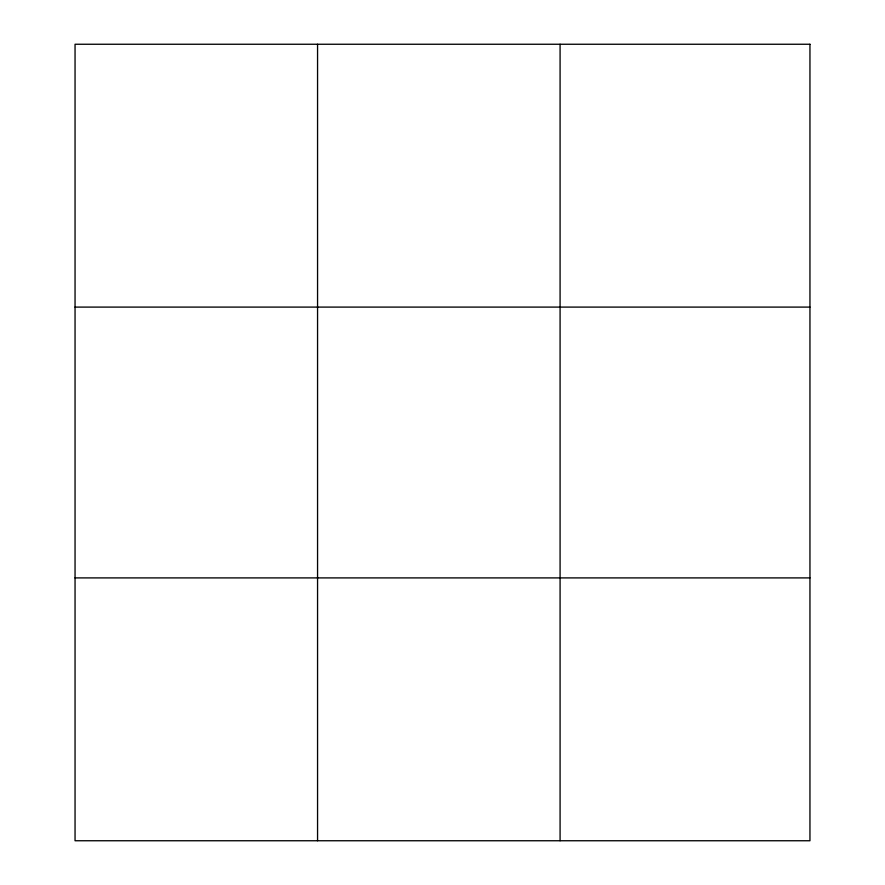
<?xml version="1.0" encoding="UTF-8"?>
<svg xmlns="http://www.w3.org/2000/svg" width="885" height="885" viewBox="0 0 885 885"><rect width="100%" height="100%" fill="white"/><g stroke="black" fill="none" stroke-linecap="round" stroke-linejoin="round"><path stroke-width="1.33" d="M317.56 44.25L317.56 840.75M560.083 44.25L560.083 840.75M75.048 307.095L809.952 307.095M75.048 577.905L809.952 577.905M809.952 44.25L809.952 840.75L75.048 840.75L75.048 44.25L809.952 44.25"/></g></svg>
